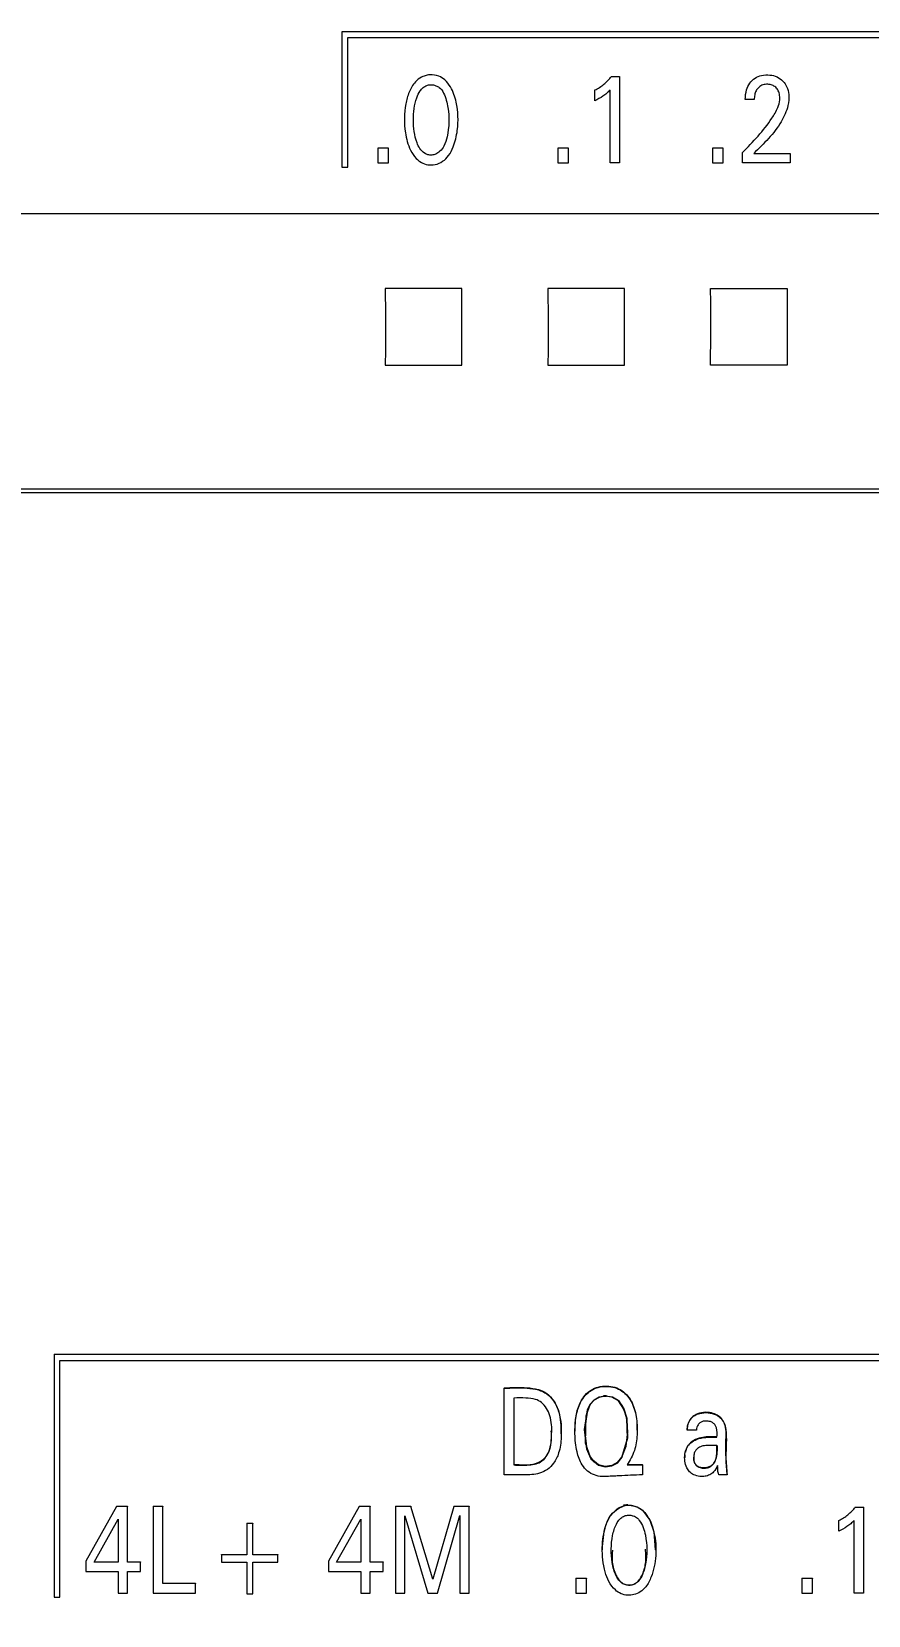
# Model space of a CAD drawing. Header units: millimetres. Extents: x 983 to 2111, y 2638 to 4457.
# Drawn here: x 2029.21 to 2044.64, y 4175.78 to 4204.98 of the extents above; entities that cross this region are included whole.
import ezdxf

# ---------------------------------------------------------------- set-up
doc = ezdxf.new("R2010")
doc.units = ezdxf.units.MM
doc.styles.get("Standard").update_dxf_attribs({"font": ''})
doc.styles.get('Standard').set_extended_font_data('SimSun')
doc.dimstyles.new('ISO-25', dxfattribs={"dimtxt": 2.5, "dimasz": 2.5, "dimexe": 1.25, "dimexo": 0.625, "dimtad": 1, "dimtxsty": 'Standard', "dimcen": 2.5, "dimadec": 0, "dimazin": 0, "dimtfac": 1, "dimtmove": 0, "dimatfit": 3, "dimfxl": 1, "dimarcsym": 0})

# ---------------------------------------------------------------- blocks, each defined once
blk = doc.blocks.new('*D207')
at = {"color": 0, "lineweight": -2, "transparency": 16777216}
for p, q in [((1955.429, 4182.134), (1955.429, 4136.669)), ((2085.429, 4182.134), (2085.429, 4136.669)), ((1957.929, 4137.919), (2082.929, 4137.919))]:
    blk.add_line(p, q, dxfattribs=at)
at = {"color": 0, "lineweight": -3, "transparency": 16777216}
for points in [[(1957.929, 4138.335), (1957.929, 4137.502), (1955.429, 4137.919)], [(2082.929, 4138.335), (2082.929, 4137.502), (2085.429, 4137.919)]]:
    blk.add_solid(points, dxfattribs=at)
at = {"layer": 'Defpoints', "color": 0, "lineweight": -3, "transparency": 16777216}
for p in [(1955.429, 4182.759), (2085.429, 4182.759), (2085.429, 4137.919)]:
    blk.add_point(p, dxfattribs=at)
at = {"color": 0, "lineweight": -3, "transparency": 16777216, "insert": (2020.429, 4139.794), "char_height": 2.5, "attachment_point": 5}
blk.add_mtext('130', dxfattribs=at)
blk = doc.blocks.new('1215DCDCDC')
at = {"color": 7, "linetype": 'Continuous', "lineweight": 15}
for p, q in [((2034.927, 4204.984), (2034.929, 4202.487)), ((2058.878, 4204.984), (2034.927, 4204.984)), ((2035.038, 4204.874), (2058.769, 4204.874)), ((2035.038, 4202.487), (2035.038, 4204.874)), ((2039.901, 4204.155), (2040.046, 4204.155)), ((2040.046, 4204.155), (2040.046, 4202.564)), ((2039.594, 4203.709), (2039.594, 4203.909)), ((2039.875, 4202.564), (2039.875, 4203.907)), ((2042.533, 4203.732), (2042.367, 4203.732)), ((2035.59, 4202.834), (2035.59, 4202.564)), ((2035.788, 4202.834), (2035.59, 4202.834)), ((2035.788, 4202.564), (2035.788, 4202.834)), ((2039.11, 4202.834), (2038.912, 4202.834)), ((2038.912, 4202.834), (2038.912, 4202.564)), ((2039.11, 4202.564), (2039.11, 4202.834)), ((2041.761, 4202.834), (2041.761, 4202.564)), ((2041.958, 4202.834), (2041.761, 4202.834)), ((2041.958, 4202.564), (2041.958, 4202.834)), ((2034.929, 4202.487), (2035.038, 4202.487)), ((2035.59, 4202.564), (2035.788, 4202.564)), ((2038.912, 4202.564), (2039.11, 4202.564)), ((2040.046, 4202.564), (2039.875, 4202.564)), ((2041.761, 4202.564), (2041.958, 4202.564)), ((2042.315, 4202.564), (2042.315, 4202.755)), ((2043.197, 4202.564), (2042.315, 4202.564)), ((2042.523, 4202.738), (2043.197, 4202.738)), ((2043.197, 4202.738), (2043.197, 4202.564)), ((2026.329, 4201.629), (2083.229, 4201.629)), ((2037.142, 4200.249), (2035.729, 4200.249)), ((2040.142, 4200.249), (2038.729, 4200.249)), ((2041.729, 4200.249), (2043.142, 4200.249)), ((2035.729, 4198.837), (2037.142, 4198.837)), ((2038.729, 4198.837), (2040.142, 4198.837)), ((2043.142, 4198.837), (2041.729, 4198.837)), ((2026.329, 4196.556), (2083.229, 4196.556)), ((2026.329, 4196.489), (2083.229, 4196.489)), ((2029.62, 4180.596), (2029.62, 4180.589)), ((2029.62, 4180.589), (2029.62, 4176.12)), ((2077.179, 4180.589), (2029.62, 4180.589)), ((2029.729, 4180.479), (2077.07, 4180.479)), ((2029.729, 4176.12), (2029.729, 4180.479)), ((2037.923, 4179.977), (2037.923, 4179.97)), ((2037.923, 4178.374), (2037.923, 4179.97)), ((2038.098, 4179.789), (2038.098, 4178.555)), ((2038.974, 4179.131), (2038.974, 4179.138)), ((2039.226, 4179.183), (2039.226, 4179.176)), ((2040.375, 4179.196), (2040.375, 4179.203)), ((2041.296, 4179.21), (2041.296, 4179.203)), ((2041.469, 4179.195), (2041.296, 4179.195)), ((2041.846, 4178.915), (2041.695, 4178.915)), ((2040.189, 4178.562), (2040.472, 4178.562)), ((2040.189, 4178.555), (2040.472, 4178.555)), ((2040.472, 4178.555), (2040.472, 4178.562)), ((2040.472, 4178.555), (2040.472, 4178.374)), ((2041.25, 4178.693), (2041.25, 4178.687)), ((2042.035, 4178.374), (2041.879, 4178.374)), ((2042.035, 4178.374), (2042.035, 4178.381)), ((2030.772, 4177.786), (2030.208, 4176.781)), ((2030.772, 4177.792), (2030.772, 4177.786)), ((2030.974, 4177.786), (2030.772, 4177.786)), ((2030.974, 4177.792), (2030.974, 4177.786)), ((2030.974, 4176.763), (2030.974, 4177.786)), ((2031.449, 4177.792), (2031.449, 4177.786)), ((2031.449, 4177.786), (2031.449, 4176.19)), ((2031.624, 4177.786), (2031.449, 4177.786)), ((2031.624, 4177.792), (2031.624, 4177.786)), ((2031.624, 4176.371), (2031.624, 4177.786)), ((2035.246, 4177.786), (2034.682, 4176.781)), ((2035.246, 4177.792), (2035.246, 4177.786)), ((2035.448, 4177.786), (2035.246, 4177.786)), ((2035.448, 4177.792), (2035.448, 4177.786)), ((2035.448, 4176.763), (2035.448, 4177.786)), ((2035.917, 4177.792), (2035.917, 4177.786)), ((2035.917, 4177.786), (2035.917, 4176.19)), ((2036.201, 4177.786), (2035.917, 4177.786)), ((2036.201, 4177.792), (2036.201, 4177.786)), ((2036.603, 4176.45), (2036.201, 4177.786)), ((2036.992, 4177.786), (2036.603, 4176.45)), ((2036.992, 4177.792), (2036.992, 4177.786)), ((2037.276, 4177.786), (2036.992, 4177.786)), ((2037.276, 4177.792), (2037.276, 4177.786)), ((2037.276, 4176.19), (2037.276, 4177.786)), ((2040.198, 4177.815), (2040.198, 4177.822)), ((2044.401, 4177.777), (2044.401, 4177.783)), ((2044.401, 4177.777), (2044.546, 4177.777)), ((2044.546, 4177.777), (2044.546, 4177.783)), ((2044.546, 4177.777), (2044.546, 4176.19)), ((2030.357, 4176.763), (2030.803, 4177.558)), ((2030.803, 4177.558), (2030.803, 4176.763)), ((2033.176, 4177.482), (2033.176, 4177.476)), ((2033.285, 4177.476), (2033.176, 4177.476)), ((2033.176, 4177.476), (2033.176, 4176.895)), ((2033.285, 4177.482), (2033.285, 4177.476)), ((2033.285, 4176.895), (2033.285, 4177.476)), ((2034.831, 4176.763), (2035.277, 4177.558)), ((2035.277, 4177.558), (2035.277, 4176.763)), ((2036.092, 4177.618), (2036.514, 4176.19)), ((2036.092, 4176.19), (2036.092, 4177.618)), ((2036.69, 4176.19), (2037.101, 4177.62)), ((2037.101, 4177.62), (2037.101, 4176.19)), ((2044.094, 4177.538), (2044.094, 4177.531)), ((2044.094, 4177.332), (2044.094, 4177.531)), ((2044.375, 4176.19), (2044.375, 4177.53)), ((2032.711, 4176.895), (2032.711, 4176.902)), ((2032.711, 4176.895), (2032.711, 4176.76)), ((2033.176, 4176.895), (2032.711, 4176.895)), ((2033.75, 4176.895), (2033.285, 4176.895)), ((2033.75, 4176.902), (2033.75, 4176.895)), ((2033.75, 4176.76), (2033.75, 4176.895)), ((2039.731, 4176.994), (2039.731, 4176.988)), ((2040.718, 4176.981), (2040.718, 4176.988)), ((2030.208, 4176.788), (2030.208, 4176.781)), ((2030.208, 4176.781), (2030.208, 4176.589)), ((2030.208, 4176.589), (2030.803, 4176.589)), ((2030.803, 4176.763), (2030.357, 4176.763)), ((2030.803, 4176.589), (2030.803, 4176.19)), ((2031.217, 4176.763), (2030.974, 4176.763)), ((2030.974, 4176.589), (2031.217, 4176.589)), ((2030.974, 4176.19), (2030.974, 4176.589)), ((2031.217, 4176.77), (2031.217, 4176.763)), ((2031.217, 4176.589), (2031.217, 4176.763)), ((2032.711, 4176.76), (2033.176, 4176.76)), ((2033.176, 4176.76), (2033.176, 4176.179)), ((2033.285, 4176.76), (2033.75, 4176.76)), ((2033.285, 4176.179), (2033.285, 4176.76)), ((2034.682, 4176.788), (2034.682, 4176.781)), ((2034.682, 4176.781), (2034.682, 4176.589)), ((2034.682, 4176.589), (2035.277, 4176.589)), ((2035.277, 4176.763), (2034.831, 4176.763)), ((2035.277, 4176.589), (2035.277, 4176.19)), ((2035.691, 4176.763), (2035.448, 4176.763)), ((2035.448, 4176.589), (2035.691, 4176.589)), ((2035.448, 4176.19), (2035.448, 4176.589)), ((2035.691, 4176.77), (2035.691, 4176.763)), ((2035.691, 4176.589), (2035.691, 4176.763)), ((2032.228, 4176.371), (2031.624, 4176.371)), ((2032.228, 4176.377), (2032.228, 4176.371)), ((2032.228, 4176.19), (2032.228, 4176.371)), ((2036.603, 4176.457), (2036.603, 4176.45)), ((2039.24, 4176.466), (2039.24, 4176.459)), ((2039.438, 4176.459), (2039.24, 4176.459)), ((2039.24, 4176.459), (2039.24, 4176.19)), ((2039.438, 4176.466), (2039.438, 4176.459)), ((2039.438, 4176.19), (2039.438, 4176.459)), ((2043.412, 4176.466), (2043.412, 4176.459)), ((2043.61, 4176.459), (2043.412, 4176.459)), ((2043.412, 4176.459), (2043.412, 4176.19)), ((2043.61, 4176.466), (2043.61, 4176.459)), ((2043.61, 4176.19), (2043.61, 4176.459)), ((2029.62, 4176.12), (2029.729, 4176.12)), ((2030.803, 4176.19), (2030.974, 4176.19)), ((2031.449, 4176.19), (2032.228, 4176.19)), ((2033.176, 4176.179), (2033.285, 4176.179)), ((2035.277, 4176.19), (2035.448, 4176.19)), ((2035.917, 4176.19), (2036.092, 4176.19)), ((2036.514, 4176.19), (2036.69, 4176.19)), ((2037.101, 4176.19), (2037.276, 4176.19)), ((2039.24, 4176.19), (2039.438, 4176.19)), ((2043.412, 4176.19), (2043.61, 4176.19)), ((2044.546, 4176.19), (2044.375, 4176.19))]:
    blk.add_line(p, q, dxfattribs=at)
at = {"color": 7, "linetype": 'Continuous', "lineweight": 15, "flags": 128}
for points in [[(2039.671, 4179.803), (2039.773, 4179.828), (2039.801, 4179.831), (2039.81, 4179.832), (2039.811, 4179.832), (2039.811, 4179.832), (2039.811, 4179.832), (2039.811, 4179.832), (2039.811, 4179.832), (2039.811, 4179.832), (2039.811, 4179.832), (2039.811, 4179.832), (2039.81, 4179.832), (2039.81, 4179.832), (2039.793, 4179.832), (2039.753, 4179.832), (2039.753, 4179.832), (2039.753, 4179.832), (2039.753, 4179.832), (2039.754, 4179.832), (2039.781, 4179.832), (2039.907, 4179.812), (2040.027, 4179.745), (2040.13, 4179.592), (2040.181, 4179.416), (2040.194, 4179.05), (2040.094, 4178.698), (2040.015, 4178.604), (2039.907, 4178.546), (2039.784, 4178.529), (2039.664, 4178.557), (2039.522, 4178.677), (2039.444, 4178.844), (2039.402, 4179.208), (2039.459, 4179.572), (2039.51, 4179.677), (2039.583, 4179.754), (2039.671, 4179.803)], [(2039.671, 4179.796), (2039.583, 4179.747), (2039.51, 4179.67), (2039.459, 4179.565), (2039.402, 4179.201), (2039.444, 4178.837), (2039.522, 4178.67), (2039.664, 4178.55), (2039.784, 4178.522), (2039.907, 4178.539), (2040.015, 4178.597), (2040.094, 4178.691), (2040.194, 4179.043), (2040.181, 4179.409), (2040.13, 4179.585), (2040.027, 4179.738), (2039.907, 4179.805), (2039.781, 4179.825), (2039.754, 4179.825), (2039.753, 4179.825), (2039.753, 4179.825), (2039.753, 4179.825), (2039.753, 4179.825), (2039.753, 4179.825), (2039.793, 4179.825), (2039.81, 4179.825), (2039.811, 4179.825), (2039.811, 4179.825), (2039.811, 4179.825), (2039.811, 4179.825), (2039.811, 4179.825), (2039.811, 4179.825), (2039.811, 4179.825), (2039.811, 4179.825), (2039.81, 4179.825), (2039.803, 4179.824), (2039.79, 4179.823), (2039.755, 4179.818), (2039.671, 4179.796)], [(2039.671, 4179.803), (2039.579, 4179.752), (2039.51, 4179.677), (2039.427, 4179.452), (2039.418, 4178.964), (2039.505, 4178.704), (2039.575, 4178.616), (2039.664, 4178.557), (2039.78, 4178.528), (2039.907, 4178.546), (2040.012, 4178.602), (2040.094, 4178.698), (2040.171, 4178.9), (2040.199, 4179.172), (2040.177, 4179.441), (2040.103, 4179.648), (2040.024, 4179.746), (2039.922, 4179.807), (2039.753, 4179.832), (2039.753, 4179.832), (2039.753, 4179.832), (2039.753, 4179.832), (2039.753, 4179.832), (2039.753, 4179.832), (2039.753, 4179.832), (2039.754, 4179.832), (2039.754, 4179.832), (2039.754, 4179.832), (2039.754, 4179.832), (2039.754, 4179.832), (2039.754, 4179.832), (2039.754, 4179.832), (2039.754, 4179.832), (2039.753, 4179.832), (2039.753, 4179.832), (2039.753, 4179.832), (2039.753, 4179.832), (2039.753, 4179.832), (2039.753, 4179.832), (2039.754, 4179.832), (2039.754, 4179.832), (2039.754, 4179.832), (2039.754, 4179.832), (2039.754, 4179.832), (2039.754, 4179.832), (2039.754, 4179.832), (2039.754, 4179.832), (2039.753, 4179.832), (2039.753, 4179.832), (2039.753, 4179.832), (2039.753, 4179.832), (2039.753, 4179.832), (2039.753, 4179.832), (2039.754, 4179.832), (2039.754, 4179.832), (2039.754, 4179.832), (2039.793, 4179.832), (2039.805, 4179.832), (2039.808, 4179.832), (2039.809, 4179.832), (2039.809, 4179.832), (2039.81, 4179.832), (2039.811, 4179.832), (2039.811, 4179.832), (2039.811, 4179.832), (2039.811, 4179.832), (2039.811, 4179.832), (2039.811, 4179.832), (2039.81, 4179.832), (2039.81, 4179.832), (2039.81, 4179.832), (2039.81, 4179.832), (2039.81, 4179.832), (2039.81, 4179.832), (2039.81, 4179.832), (2039.81, 4179.832), (2039.811, 4179.832), (2039.811, 4179.832), (2039.811, 4179.832), (2039.811, 4179.832), (2039.811, 4179.832), (2039.811, 4179.832), (2039.81, 4179.832), (2039.81, 4179.832), (2039.81, 4179.832), (2039.81, 4179.832), (2039.809, 4179.832), (2039.81, 4179.832), (2039.81, 4179.832), (2039.81, 4179.832), (2039.81, 4179.832), (2039.811, 4179.832), (2039.811, 4179.832), (2039.811, 4179.832), (2039.811, 4179.832), (2039.81, 4179.832), (2039.81, 4179.832), (2039.809, 4179.832), (2039.809, 4179.832), (2039.809, 4179.832), (2039.809, 4179.832), (2039.809, 4179.832), (2039.809, 4179.832), (2039.81, 4179.832), (2039.81, 4179.832), (2039.811, 4179.832), (2039.811, 4179.832), (2039.811, 4179.832), (2039.811, 4179.832), (2039.81, 4179.832), (2039.81, 4179.832), (2039.81, 4179.832), (2039.81, 4179.832), (2039.807, 4179.832), (2039.671, 4179.803)], [(2040.031, 4177.762), (2040.153, 4177.811), (2040.187, 4177.82), (2040.199, 4177.822), (2040.199, 4177.822), (2040.199, 4177.822), (2040.199, 4177.822), (2040.199, 4177.822), (2040.199, 4177.822), (2040.199, 4177.822), (2040.199, 4177.822), (2040.199, 4177.822), (2040.198, 4177.822), (2040.177, 4177.82), (2040.126, 4177.815), (2040.126, 4177.815), (2040.125, 4177.815), (2040.126, 4177.815), (2040.126, 4177.815), (2040.162, 4177.818), (2040.264, 4177.815), (2040.377, 4177.785), (2040.475, 4177.724), (2040.61, 4177.538), (2040.684, 4177.321), (2040.706, 4176.987)]]:
    blk.add_lwpolyline(points, dxfattribs=at)
at = {"color": 7, "linetype": 'Continuous', "lineweight": 15}
for points, knots in [([(2036.424, 4204.158), (2036.449, 4204.167), (2036.49, 4204.182), (2036.588, 4204.194), (2036.708, 4204.177), (2036.842, 4204.092), (2036.964, 4203.931), (2037.071, 4203.616), (2037.083, 4203.23), (2037.006, 4202.898), (2036.911, 4202.701), (2036.792, 4202.586), (2036.655, 4202.527), (2036.515, 4202.523), (2036.393, 4202.565), (2036.279, 4202.656), (2036.16, 4202.839), (2036.07, 4203.184), (2036.075, 4203.554), (2036.159, 4203.871), (2036.257, 4204.046), (2036.363, 4204.13), (2036.415, 4204.154), (2036.424, 4204.158)], [0, 0, 0, 0, 0.01863, 0.030128, 0.069732, 0.100368, 0.13914, 0.209345, 0.331333, 0.405106, 0.44758, 0.483187, 0.518954, 0.549869, 0.579648, 0.607695, 0.651302, 0.730131, 0.855037, 0.907055, 0.959585, 0.992811, 1, 1, 1, 1]), ([(2036.637, 4203.998), (2036.612, 4204.003), (2036.564, 4204.012), (2036.491, 4203.995), (2036.424, 4203.954), (2036.354, 4203.881), (2036.268, 4203.682), (2036.231, 4203.353), (2036.268, 4203.029), (2036.362, 4202.827), (2036.434, 4202.75), (2036.515, 4202.711), (2036.59, 4202.705), (2036.668, 4202.726), (2036.747, 4202.782), (2036.828, 4202.889), (2036.904, 4203.163), (2036.917, 4203.504), (2036.834, 4203.808), (2036.753, 4203.943), (2036.685, 4203.979), (2036.655, 4203.991), (2036.637, 4203.998)], [0, 0, 0, 0, 0.02295, 0.045924, 0.068642, 0.096042, 0.139815, 0.270063, 0.404584, 0.441185, 0.478097, 0.501315, 0.524591, 0.547195, 0.576248, 0.614502, 0.671544, 0.84082, 0.928298, 0.969135, 0.981507, 1, 1, 1, 1]), ([(2039.594, 4203.909), (2039.624, 4203.924), (2039.682, 4203.955), (2039.789, 4204.033), (2039.856, 4204.106), (2039.901, 4204.155)], [0, 0, 0, 0, 0.251526, 0.502978, 1, 1, 1, 1]), ([(2042.315, 4202.755), (2042.511, 4202.955), (2042.759, 4203.209), (2042.963, 4203.558), (2043.009, 4203.713), (2043.004, 4203.827), (2042.972, 4203.913), (2042.918, 4203.974), (2042.844, 4204.01), (2042.759, 4204.019), (2042.674, 4204.003), (2042.608, 4203.955), (2042.563, 4203.892), (2042.537, 4203.816), (2042.535, 4203.761), (2042.533, 4203.732)], [0, 0, 0, 0, 0.408319, 0.518718, 0.590077, 0.643097, 0.682919, 0.722994, 0.759023, 0.801672, 0.845708, 0.884065, 0.918275, 0.957847, 1, 1, 1, 1]), ([(2042.367, 4203.732), (2042.371, 4203.793), (2042.378, 4203.899), (2042.445, 4204.038), (2042.542, 4204.133), (2042.675, 4204.187), (2042.816, 4204.193), (2042.957, 4204.159), (2043.065, 4204.081), (2043.143, 4203.966), (2043.18, 4203.809), (2043.159, 4203.58), (2042.977, 4203.177), (2042.711, 4202.92), (2042.523, 4202.738)], [0, 0, 0, 0, 0.07052, 0.122974, 0.175602, 0.224307, 0.285895, 0.337826, 0.390075, 0.436888, 0.495332, 0.574861, 0.69994, 1, 1, 1, 1]), ([(2039.875, 4203.907), (2039.854, 4203.887), (2039.813, 4203.846), (2039.722, 4203.775), (2039.645, 4203.736), (2039.594, 4203.709)], [0, 0, 0, 0, 0.250709, 0.501679, 1, 1, 1, 1]), ([(2035.729, 4200.249), (2035.729, 4200.13), (2035.73, 4199.893), (2035.731, 4199.422), (2035.73, 4199.07), (2035.729, 4198.837)], [0, 0, 0, 0, 0.252093, 0.504187, 1, 1, 1, 1]), ([(2037.142, 4198.837), (2037.142, 4198.956), (2037.141, 4199.193), (2037.141, 4199.664), (2037.142, 4200.016), (2037.142, 4200.249)], [0, 0, 0, 0, 0.252093, 0.504187, 1, 1, 1, 1]), ([(2038.729, 4200.249), (2038.729, 4200.13), (2038.73, 4199.893), (2038.731, 4199.422), (2038.73, 4199.07), (2038.729, 4198.837)], [0, 0, 0, 0, 0.252093, 0.504187, 1, 1, 1, 1]), ([(2040.142, 4198.837), (2040.142, 4198.956), (2040.141, 4199.193), (2040.141, 4199.664), (2040.142, 4200.016), (2040.142, 4200.249)], [0, 0, 0, 0, 0.252093, 0.504187, 1, 1, 1, 1]), ([(2041.729, 4198.837), (2041.729, 4198.956), (2041.73, 4199.193), (2041.731, 4199.664), (2041.73, 4200.016), (2041.729, 4200.249)], [0, 0, 0, 0, 0.252093, 0.504187, 1, 1, 1, 1]), ([(2043.142, 4200.249), (2043.142, 4200.13), (2043.141, 4199.893), (2043.141, 4199.422), (2043.142, 4199.07), (2043.142, 4198.837)], [0, 0, 0, 0, 0.252093, 0.504187, 1, 1, 1, 1]), ([(2040.472, 4178.374), (2040.327, 4178.367), (2040.143, 4178.359), (2039.95, 4178.349), (2039.899, 4178.347), (2039.886, 4178.346), (2039.881, 4178.346), (2039.831, 4178.343), (2039.731, 4178.336), (2039.584, 4178.361), (2039.451, 4178.436), (2039.331, 4178.582), (2039.247, 4178.821), (2039.22, 4179.126), (2039.234, 4179.436), (2039.305, 4179.678), (2039.409, 4179.839), (2039.521, 4179.936), (2039.659, 4179.993), (2039.81, 4180.008), (2039.962, 4179.989), (2040.098, 4179.925), (2040.206, 4179.822), (2040.31, 4179.653), (2040.372, 4179.407), (2040.381, 4179.111), (2040.341, 4178.812), (2040.24, 4178.641), (2040.189, 4178.555)], [0, 0, 0, 0, 0.092111, 0.115912, 0.12225, 0.124026, 0.124568, 0.124877, 0.156107, 0.187493, 0.217722, 0.250131, 0.304883, 0.375048, 0.443151, 0.500012, 0.532395, 0.562665, 0.592609, 0.625176, 0.657567, 0.687961, 0.71807, 0.750438, 0.812782, 0.875228, 0.937797, 1, 1, 1, 1]), ([(2039.23, 4179.183), (2039.232, 4179.275), (2039.235, 4179.458), (2039.305, 4179.685), (2039.409, 4179.846), (2039.521, 4179.943), (2039.659, 4180), (2039.81, 4180.015), (2039.962, 4179.996), (2040.097, 4179.932), (2040.206, 4179.83), (2040.309, 4179.66), (2040.369, 4179.443), (2040.369, 4179.274), (2040.369, 4179.203)], [0, 0, 0, 0, 0.123538, 0.243881, 0.312419, 0.376483, 0.439859, 0.508785, 0.57734, 0.641667, 0.705393, 0.773897, 0.905848, 1, 1, 1, 1]), ([(2037.923, 4179.977), (2038.063, 4179.982), (2038.274, 4179.99), (2038.542, 4179.959), (2038.715, 4179.88), (2038.85, 4179.736), (2038.964, 4179.486), (2038.966, 4179.272), (2038.967, 4179.138)], [0, 0, 0, 0, 0.260277, 0.391913, 0.498964, 0.606493, 0.752888, 1, 1, 1, 1]), ([(2037.923, 4179.97), (2038.063, 4179.975), (2038.274, 4179.983), (2038.542, 4179.952), (2038.715, 4179.873), (2038.85, 4179.729), (2038.97, 4179.459), (2038.985, 4179.122), (2038.948, 4178.8), (2038.851, 4178.595), (2038.726, 4178.465), (2038.535, 4178.375), (2038.259, 4178.372), (2038.042, 4178.373), (2037.923, 4178.374)], [0, 0, 0, 0, 0.132893, 0.200103, 0.254762, 0.309665, 0.384411, 0.530664, 0.62456, 0.691004, 0.742265, 0.79357, 0.886781, 1, 1, 1, 1]), ([(2038.098, 4178.555), (2038.191, 4178.552), (2038.33, 4178.548), (2038.507, 4178.566), (2038.618, 4178.62), (2038.7, 4178.705), (2038.782, 4178.872), (2038.803, 4179.134), (2038.797, 4179.405), (2038.711, 4179.601), (2038.62, 4179.71), (2038.483, 4179.779), (2038.306, 4179.793), (2038.172, 4179.791), (2038.098, 4179.789)], [0, 0, 0, 0, 0.124508, 0.18608, 0.23616, 0.286167, 0.341496, 0.482742, 0.633817, 0.699774, 0.766082, 0.819379, 0.901375, 1, 1, 1, 1]), ([(2042.035, 4178.381), (2042.019, 4178.581), (2041.995, 4178.879), (2042.026, 4179.224), (2041.956, 4179.386), (2041.877, 4179.464), (2041.766, 4179.516), (2041.632, 4179.533), (2041.499, 4179.511), (2041.397, 4179.452), (2041.333, 4179.373), (2041.299, 4179.286), (2041.297, 4179.227), (2041.296, 4179.202)], [0, 0, 0, 0, 0.31876, 0.475327, 0.533954, 0.592851, 0.646855, 0.724627, 0.803189, 0.855118, 0.906998, 0.961621, 1, 1, 1, 1]), ([(2041.296, 4179.195), (2041.298, 4179.232), (2041.302, 4179.305), (2041.355, 4179.4), (2041.432, 4179.471), (2041.544, 4179.515), (2041.682, 4179.526), (2041.821, 4179.492), (2041.922, 4179.419), (2041.987, 4179.324), (2042.037, 4179.08), (2041.995, 4178.76), (2042.023, 4178.483), (2042.035, 4178.374)], [0, 0, 0, 0, 0.057039, 0.114422, 0.167606, 0.219468, 0.301275, 0.383292, 0.438903, 0.494636, 0.560618, 0.826621, 1, 1, 1, 1]), ([(2038.784, 4179.182), (2038.788, 4179.125), (2038.797, 4179.01), (2038.764, 4178.847), (2038.702, 4178.713), (2038.61, 4178.62), (2038.409, 4178.537), (2038.233, 4178.551), (2038.098, 4178.562)], [0, 0, 0, 0, 0.152761, 0.306733, 0.434968, 0.541129, 0.647797, 1, 1, 1, 1]), ([(2041.846, 4179.066), (2041.85, 4179.125), (2041.855, 4179.203), (2041.816, 4179.292), (2041.775, 4179.332), (2041.716, 4179.36), (2041.648, 4179.366), (2041.581, 4179.361), (2041.53, 4179.336), (2041.495, 4179.298), (2041.472, 4179.25), (2041.47, 4179.215), (2041.469, 4179.195)], [0, 0, 0, 0, 0.247925, 0.329263, 0.410874, 0.48892, 0.607994, 0.700116, 0.773794, 0.847697, 0.917744, 1, 1, 1, 1]), ([(2041.857, 4178.544), (2041.835, 4178.503), (2041.8, 4178.434), (2041.714, 4178.369), (2041.624, 4178.341), (2041.522, 4178.341), (2041.422, 4178.366), (2041.338, 4178.425), (2041.279, 4178.51), (2041.248, 4178.625), (2041.249, 4178.751), (2041.283, 4178.871), (2041.361, 4178.969), (2041.483, 4179.041), (2041.651, 4179.07), (2041.777, 4179.068), (2041.846, 4179.066)], [0, 0, 0, 0, 0.0806176, 0.1328049, 0.1849533, 0.2415483, 0.3098473, 0.3630759, 0.4163084, 0.489692, 0.5670102, 0.6356275, 0.7049017, 0.780575, 0.8785766, 1, 1, 1, 1]), ([(2041.846, 4179.073), (2041.758, 4179.076), (2041.623, 4179.08), (2041.445, 4179.031), (2041.339, 4178.954), (2041.278, 4178.867), (2041.269, 4178.811), (2041.266, 4178.79)], [0, 0, 0, 0, 0.368783, 0.565735, 0.764009, 0.90932, 1, 1, 1, 1]), ([(2041.695, 4178.915), (2041.659, 4178.914), (2041.593, 4178.913), (2041.51, 4178.879), (2041.456, 4178.831), (2041.422, 4178.769), (2041.414, 4178.693), (2041.42, 4178.619), (2041.447, 4178.561), (2041.485, 4178.524), (2041.541, 4178.499), (2041.613, 4178.493), (2041.688, 4178.505), (2041.75, 4178.537), (2041.799, 4178.593), (2041.846, 4178.704), (2041.846, 4178.819), (2041.846, 4178.9), (2041.846, 4178.915)], [0, 0, 0, 0, 0.0858824, 0.155309, 0.2050789, 0.2548793, 0.3180645, 0.3851946, 0.426365, 0.4676255, 0.5078917, 0.5702274, 0.6354956, 0.6841472, 0.7327696, 0.8085847, 0.9640463, 1, 1, 1, 1]), ([(2041.846, 4178.922), (2041.849, 4178.831), (2041.852, 4178.712), (2041.79, 4178.588), (2041.741, 4178.537), (2041.671, 4178.507), (2041.595, 4178.499), (2041.523, 4178.511), (2041.474, 4178.539), (2041.441, 4178.578), (2041.419, 4178.632), (2041.419, 4178.674), (2041.419, 4178.698)], [0, 0, 0, 0, 0.310262, 0.405207, 0.477584, 0.550272, 0.665547, 0.73993, 0.798767, 0.857608, 0.917018, 1, 1, 1, 1]), ([(2041.255, 4178.741), (2041.253, 4178.735), (2041.249, 4178.72), (2041.252, 4178.704), (2041.253, 4178.694)], [0, 0, 0, 0, 0.4034323, 1, 1, 1, 1]), ([(2041.879, 4178.374), (2041.874, 4178.388), (2041.862, 4178.422), (2041.861, 4178.48), (2041.858, 4178.522), (2041.857, 4178.544)], [0, 0, 0, 0, 0.250359, 0.624553, 1, 1, 1, 1]), ([(2040.031, 4177.755), (2039.982, 4177.716), (2039.876, 4177.631), (2039.763, 4177.377), (2039.714, 4177.018), (2039.749, 4176.663), (2039.846, 4176.399), (2039.949, 4176.26), (2040.073, 4176.174), (2040.196, 4176.146), (2040.32, 4176.16), (2040.439, 4176.211), (2040.556, 4176.32), (2040.668, 4176.547), (2040.734, 4176.891), (2040.712, 4177.245), (2040.625, 4177.519), (2040.526, 4177.684), (2040.393, 4177.78), (2040.279, 4177.809), (2040.175, 4177.818), (2040.097, 4177.788), (2040.051, 4177.765), (2040.031, 4177.755)], [0, 0, 0, 0, 0.0434, 0.094233, 0.190317, 0.297141, 0.341959, 0.387145, 0.416614, 0.446253, 0.473728, 0.503433, 0.535493, 0.584059, 0.678636, 0.77972, 0.830236, 0.881086, 0.912035, 0.942965, 0.963129, 0.984029, 1, 1, 1, 1]), ([(2039.732, 4176.994), (2039.741, 4177.144), (2039.755, 4177.366), (2039.873, 4177.635), (2039.98, 4177.721), (2040.031, 4177.762)], [0, 0, 0, 0, 0.525001, 0.775438, 1, 1, 1, 1]), ([(2044.094, 4177.531), (2044.124, 4177.547), (2044.182, 4177.578), (2044.289, 4177.655), (2044.356, 4177.728), (2044.401, 4177.777)], [0, 0, 0, 0, 0.25151, 0.502978, 1, 1, 1, 1]), ([(2040.274, 4177.624), (2040.248, 4177.627), (2040.196, 4177.633), (2040.12, 4177.611), (2040.045, 4177.556), (2039.968, 4177.437), (2039.89, 4177.165), (2039.889, 4176.834), (2039.957, 4176.555), (2040.034, 4176.425), (2040.102, 4176.364), (2040.18, 4176.334), (2040.256, 4176.333), (2040.331, 4176.355), (2040.405, 4176.411), (2040.483, 4176.536), (2040.561, 4176.823), (2040.56, 4177.136), (2040.491, 4177.405), (2040.428, 4177.52), (2040.362, 4177.599), (2040.306, 4177.614), (2040.283, 4177.621), (2040.274, 4177.624)], [0, 0, 0, 0, 0.024405, 0.048784, 0.073108, 0.110397, 0.180249, 0.337203, 0.417629, 0.447941, 0.47847, 0.501776, 0.525077, 0.549393, 0.574152, 0.61066, 0.68647, 0.852563, 0.899319, 0.946407, 0.977422, 0.991294, 1, 1, 1, 1]), ([(2044.375, 4177.53), (2044.354, 4177.51), (2044.313, 4177.469), (2044.222, 4177.398), (2044.145, 4177.358), (2044.094, 4177.332)], [0, 0, 0, 0, 0.2507107, 0.5016804, 1, 1, 1, 1]), ([(2039.918, 4176.984), (2039.913, 4176.91), (2039.902, 4176.75), (2039.958, 4176.562), (2040.033, 4176.432), (2040.102, 4176.371), (2040.18, 4176.341), (2040.256, 4176.34), (2040.331, 4176.362), (2040.405, 4176.418), (2040.482, 4176.543), (2040.546, 4176.745), (2040.534, 4176.914), (2040.527, 4177.003)], [0, 0, 0, 0, 0.139116, 0.299248, 0.359602, 0.420387, 0.46679, 0.513183, 0.561597, 0.610894, 0.683583, 0.834525, 1, 1, 1, 1])]:
    blk.add_open_spline(points, degree=3, knots=knots, dxfattribs=at)

msp = doc.modelspace()

# ---------------------------------------------------------------- block references
at = {"lineweight": -3}
msp.add_blockref('1215DCDCDC', (0, 0), dxfattribs=at)

# ---------------------------------------------------------------- dimensions: what is measured, and where the dimension line sits
dim = msp.add_linear_dim(base=(2085.429, 4137.919), p1=(1955.429, 4182.759), p2=(2085.429, 4182.759), dimstyle='ISO-25', dxfattribs=at)
dim.commit()
dim.dimension.update_dxf_attribs({"geometry": '*D207', "text_midpoint": (2020.429, 4139.794)})

doc.saveas('drawing.dxf')
